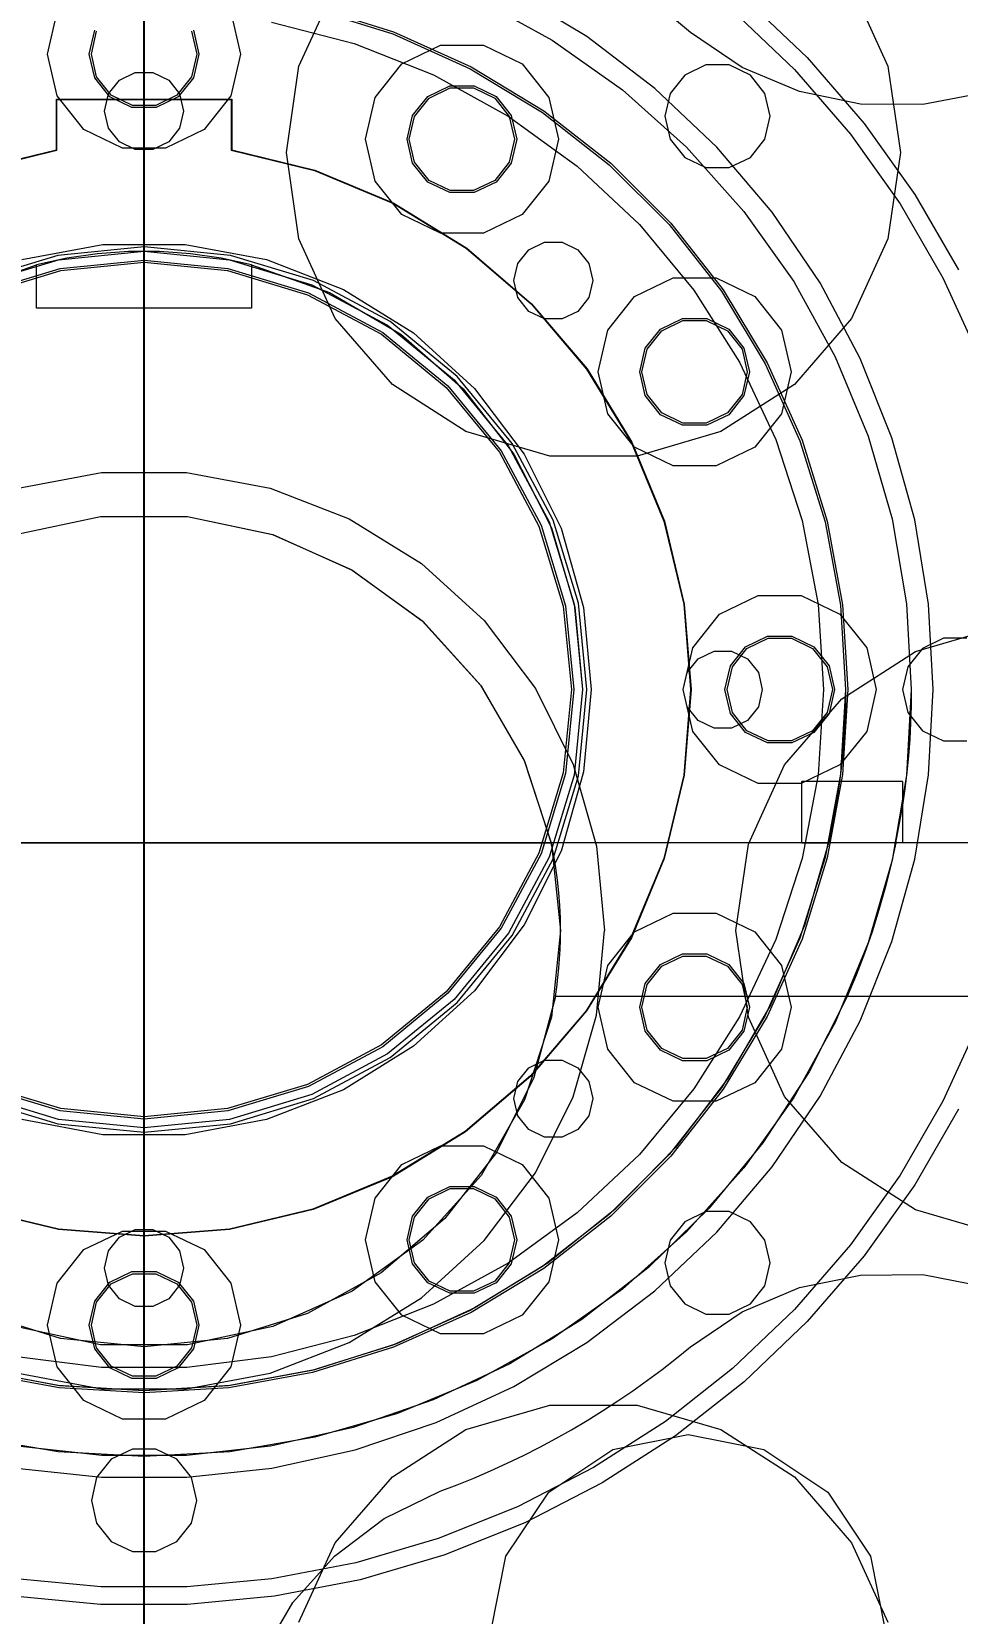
# Model space of a CAD drawing. Header units: millimetres. Extents: x -1970 to 59977, y -65068 to 6837.
# Drawn here: x 25302.5 to 25513.7, y 1514.2 to 1875.1 of the extents above; entities that cross this region are included whole.
import ezdxf

# ---------------------------------------------------------------- set-up
doc = ezdxf.new("R2010")
doc.units = ezdxf.units.MM
for name, color, linetype, lineweight in [('COTAS_O', 1, 'Continuous', 0), ('COTAS_P', 1, 'Continuous', 0), ('lateral_briquetadora', 7, 'Continuous', 0)]:
    doc.layers.add(name, color=color, linetype=linetype, lineweight=lineweight)
doc.dimstyles.new('R19_100', dxfattribs={"dimtxt": 250, "dimasz": 150, "dimexe": 150, "dimexo": 80, "dimgap": 100, "dimtad": 1, "dimtih": 1, "dimtoh": 1, "dimdsep": 46, "dimcen": 0.09, "dimadec": 0, "dimazin": 0, "dimtfac": 1, "dimtdec": 4, "dimtofl": 0, "dimtmove": 0, "dimatfit": 3, "dimfxl": 1, "dimtolj": 1, "dimtzin": 0, "dimarcsym": 0})

# ---------------------------------------------------------------- blocks, each defined once
blk = doc.blocks.new('*D3')
at = {"layer": 'COTAS_P', "color": 0, "lineweight": -2, "transparency": 16777216}
for p, q in [((25334.81, 3271.57), (25051.31, 4199.21)), ((16158.18, 1324.54), (24951.7, 4011.92)), ((16254.38, 496.51), (15970.89, 1424.15))]:
    blk.add_line(p, q, dxfattribs=at)
at = {"layer": 'COTAS_P', "color": 0, "transparency": 16777216}
for points in [[(24944.39, 4035.83), (24959, 3988.02), (25095.15, 4055.76)], [(16150.87, 1348.45), (16165.48, 1300.63), (16014.73, 1280.7)]]:
    blk.add_solid(points, dxfattribs=at)
at = {"layer": 'Defpoints', "color": 0, "transparency": 16777216}
for p in [(25095.15, 4055.76), (25358.19, 3195.06), (16277.76, 420)]:
    blk.add_point(p, dxfattribs=at)
blk = doc.blocks.new('*D5')
at = {"layer": 'COTAS_P', "color": 0, "lineweight": -2, "transparency": 16777216}
for p, q in [((25438.19, 3195.06), (25908.19, 3195.06)), ((25758.19, 150), (25758.19, 3045.06)), ((25438.19, 0), (25908.19, 0))]:
    blk.add_line(p, q, dxfattribs=at)
at = {"layer": 'COTAS_P', "color": 0, "transparency": 16777216}
for points in [[(25733.19, 3045.06), (25783.19, 3045.06), (25758.19, 3195.06)], [(25733.19, 150), (25783.19, 150), (25758.19, 0)]]:
    blk.add_solid(points, dxfattribs=at)
at = {"layer": 'Defpoints', "color": 0, "transparency": 16777216}
for p in [(25358.19, 3195.06), (25758.19, 3195.06), (25358.19, 0)]:
    blk.add_point(p, dxfattribs=at)
blk = doc.blocks.new('*D6')
at = {"layer": 'COTAS_P', "color": 0, "lineweight": -2, "transparency": 16777216}
for p, q in [((25128.19, 1262), (25128.19, 2232)), ((27628.19, 1262), (27628.19, 2232)), ((25278.19, 2082), (27478.19, 2082))]:
    blk.add_line(p, q, dxfattribs=at)
at = {"layer": 'COTAS_P', "color": 0, "transparency": 16777216}
for points in [[(25278.19, 2107), (25278.19, 2057), (25128.19, 2082)], [(27478.19, 2107), (27478.19, 2057), (27628.19, 2082)]]:
    blk.add_solid(points, dxfattribs=at)
at = {"layer": 'Defpoints', "color": 0, "transparency": 16777216}
for p in [(27628.19, 2082), (25128.19, 1182), (27628.19, 1182)]:
    blk.add_point(p, dxfattribs=at)
blk = doc.blocks.new('*D21')
at = {"layer": 'COTAS_O', "color": 0, "lineweight": -2, "transparency": 16777216}
for p, q in [((24708.19, 2300), (25478.19, 2300)), ((25328.19, 150), (25328.19, 2150)), ((24708.19, 0), (25478.19, 0))]:
    blk.add_line(p, q, dxfattribs=at)
at = {"layer": 'COTAS_O', "color": 0, "transparency": 16777216}
for points in [[(25303.19, 2150), (25353.19, 2150), (25328.19, 2300)], [(25303.19, 150), (25353.19, 150), (25328.19, 0)]]:
    blk.add_solid(points, dxfattribs=at)
at = {"layer": 'Defpoints', "color": 0, "transparency": 16777216}
for p in [(24628.19, 2300), (25328.19, 2300), (24628.19, 0)]:
    blk.add_point(p, dxfattribs=at)

msp = doc.modelspace()

# ---------------------------------------------------------------- linework, layer by layer
at = {"layer": 'lateral_briquetadora'}
for p, q in [((25363.522, 1867.256), (25371.799, 1885.38)), ((25429.2, 1873.984), (25412.5, 1884.032)), ((25489.574, 1885.38), (25497.851, 1867.256)), ((25366.597, 1880.836), (25385.101, 1875.07)), ((25404.116, 1882.67), (25421.292, 1873.177)), ((25465.052, 1882.952), (25479.447, 1869.227)), ((25306.187, 1870), (25308.365, 1879.545)), ((25348.008, 1879.545), (25350.187, 1870)), ((25357.231, 1877.255), (25376.084, 1872.414)), ((25366.477, 1880.351), (25384.923, 1874.603)), ((25452.852, 1874.945), (25449.638, 1877.56)), ((25462.433, 1879.929), (25476.552, 1866.466)), ((25315.687, 1870), (25316.924, 1875.424)), ((25316.187, 1870), (25317.375, 1875.207)), ((25338.998, 1875.207), (25340.187, 1870)), ((25339.449, 1875.424), (25340.687, 1870)), ((25384.923, 1874.603), (25402.542, 1866.673)), ((25385.101, 1875.07), (25402.775, 1867.116)), ((25421.292, 1873.177), (25437.297, 1861.821)), ((25444.716, 1862.189), (25429.2, 1873.984)), ((25464.618, 1866.974), (25452.852, 1874.945)), ((25308.365, 1860.455), (25306.187, 1870)), ((25316.924, 1864.576), (25315.687, 1870)), ((25317.375, 1864.793), (25316.187, 1870)), ((25340.187, 1870), (25338.998, 1864.793)), ((25340.687, 1870), (25339.449, 1864.576)), ((25350.187, 1870), (25348.008, 1860.455)), ((25376.084, 1872.414), (25394.182, 1865.248)), ((25386.97, 1867.774), (25395.791, 1872.022)), ((25395.791, 1872.022), (25405.582, 1872.022)), ((25405.582, 1872.022), (25414.403, 1867.774)), ((25360.687, 1847.535), (25363.522, 1867.256)), ((25380.865, 1860.119), (25386.97, 1867.774)), ((25402.542, 1866.673), (25419.077, 1856.677)), ((25402.775, 1867.116), (25419.361, 1857.089)), ((25414.403, 1867.774), (25420.508, 1860.119)), ((25456.331, 1867.514), (25451.519, 1865.197)), ((25461.672, 1867.514), (25456.331, 1867.514)), ((25466.483, 1865.197), (25461.672, 1867.514)), ((25477.714, 1861.452), (25464.618, 1866.974)), ((25476.552, 1866.466), (25489.327, 1851.723)), ((25479.447, 1869.227), (25492.472, 1854.195)), ((25497.851, 1867.256), (25500.687, 1847.535)), ((25320.393, 1860.227), (25316.924, 1864.576)), ((25320.705, 1860.618), (25317.375, 1864.793)), ((25320.078, 1860.905), (25322.575, 1864.036)), ((25322.575, 1864.036), (25326.184, 1865.774)), ((25326.184, 1865.774), (25330.189, 1865.774)), ((25330.189, 1865.774), (25333.798, 1864.036)), ((25333.798, 1864.036), (25336.295, 1860.905)), ((25338.998, 1864.793), (25335.668, 1860.618)), ((25339.449, 1864.576), (25335.98, 1860.227)), ((25392.893, 1860.347), (25397.905, 1862.76)), ((25394.182, 1865.248), (25411.24, 1855.871)), ((25397.905, 1862.76), (25403.468, 1862.76)), ((25403.468, 1862.76), (25408.48, 1860.347)), ((25451.519, 1865.197), (25448.19, 1861.021)), ((25469.813, 1861.021), (25466.483, 1865.197)), ((25308.187, 1859.75), (25348.187, 1859.75)), ((25308.187, 1848.136), (25308.187, 1859.75)), ((25308.287, 1848.051), (25308.287, 1859.65)), ((25308.287, 1859.65), (25348.087, 1859.65)), ((25314.47, 1852.8), (25308.365, 1860.455)), ((25319.187, 1857), (25320.078, 1860.905)), ((25325.405, 1857.813), (25320.393, 1860.227)), ((25325.516, 1858.301), (25320.705, 1860.618)), ((25335.668, 1860.618), (25330.857, 1858.301)), ((25335.98, 1860.227), (25330.968, 1857.813)), ((25336.295, 1860.905), (25337.187, 1857)), ((25348.008, 1860.455), (25341.903, 1852.8)), ((25348.087, 1859.65), (25348.087, 1848.051)), ((25348.187, 1859.75), (25348.187, 1848.136)), ((25378.687, 1850.574), (25380.865, 1860.119)), ((25389.424, 1855.997), (25392.893, 1860.347)), ((25389.875, 1855.78), (25393.205, 1859.956)), ((25393.205, 1859.956), (25398.016, 1862.273)), ((25398.016, 1862.273), (25403.357, 1862.273)), ((25403.357, 1862.273), (25408.168, 1859.956)), ((25408.168, 1859.956), (25411.498, 1855.78)), ((25408.48, 1860.347), (25411.949, 1855.997)), ((25420.508, 1860.119), (25422.687, 1850.574)), ((25437.297, 1861.821), (25451.93, 1848.744)), ((25458.866, 1848.786), (25444.716, 1862.189)), ((25448.19, 1861.021), (25447.001, 1855.815)), ((25471.001, 1855.815), (25469.813, 1861.021)), ((25491.636, 1858.59), (25477.714, 1861.452)), ((25519.805, 1861.183), (25505.848, 1858.499)), ((25320.078, 1853.095), (25319.187, 1857)), ((25330.968, 1857.813), (25325.405, 1857.813)), ((25330.857, 1858.301), (25325.516, 1858.301)), ((25337.187, 1857), (25336.295, 1853.095)), ((25388.187, 1850.574), (25389.424, 1855.997)), ((25388.687, 1850.574), (25389.875, 1855.78)), ((25411.24, 1855.871), (25426.987, 1844.43)), ((25411.498, 1855.78), (25412.687, 1850.574)), ((25411.949, 1855.997), (25413.187, 1850.574)), ((25419.077, 1856.677), (25434.286, 1844.762)), ((25419.361, 1857.089), (25434.618, 1845.136)), ((25447.001, 1855.815), (25448.19, 1850.608)), ((25469.813, 1850.608), (25471.001, 1855.815)), ((25505.848, 1858.499), (25491.636, 1858.59)), ((25323.291, 1848.552), (25314.47, 1852.8)), ((25322.575, 1849.964), (25320.078, 1853.095)), ((25341.903, 1852.8), (25333.082, 1848.552)), ((25336.295, 1853.095), (25333.798, 1849.964)), ((25489.327, 1851.723), (25500.644, 1835.831)), ((25492.472, 1854.195), (25504.009, 1837.994)), ((25289.222, 1843.509), (25308.187, 1848.136)), ((25289.325, 1843.437), (25308.287, 1848.051)), ((25326.184, 1848.226), (25322.575, 1849.964)), ((25333.082, 1848.552), (25323.291, 1848.552)), ((25330.189, 1848.226), (25326.184, 1848.226)), ((25333.798, 1849.964), (25330.189, 1848.226)), ((25348.087, 1848.051), (25367.048, 1843.437)), ((25348.187, 1848.136), (25367.151, 1843.509)), ((25380.865, 1841.028), (25378.687, 1850.574)), ((25389.424, 1845.15), (25388.187, 1850.574)), ((25389.875, 1845.367), (25388.687, 1850.574)), ((25412.687, 1850.574), (25411.498, 1845.367)), ((25413.187, 1850.574), (25411.949, 1845.15)), ((25422.687, 1850.574), (25420.508, 1841.028)), ((25448.19, 1850.608), (25451.519, 1846.433)), ((25451.93, 1848.744), (25465.007, 1834.111)), ((25471.483, 1833.931), (25458.866, 1848.786)), ((25466.483, 1846.433), (25469.813, 1850.608)), ((25363.522, 1827.814), (25360.687, 1847.535)), ((25392.893, 1840.801), (25389.424, 1845.15)), ((25393.205, 1841.192), (25389.875, 1845.367)), ((25411.498, 1845.367), (25408.168, 1841.192)), ((25411.949, 1845.15), (25408.48, 1840.801)), ((25426.987, 1844.43), (25441.177, 1831.105)), ((25434.286, 1844.762), (25447.948, 1831.1)), ((25434.618, 1845.136), (25448.323, 1831.431)), ((25451.519, 1846.433), (25456.331, 1844.116)), ((25461.672, 1844.116), (25466.483, 1846.433)), ((25500.687, 1847.535), (25497.851, 1827.814)), ((25367.048, 1843.437), (25385.057, 1835.92)), ((25367.151, 1843.509), (25385.162, 1835.979)), ((25386.97, 1833.373), (25380.865, 1841.028)), ((25397.905, 1838.387), (25392.893, 1840.801)), ((25398.016, 1838.875), (25393.205, 1841.192)), ((25408.168, 1841.192), (25403.357, 1838.875)), ((25408.48, 1840.801), (25403.468, 1838.387)), ((25420.508, 1841.028), (25414.403, 1833.373)), ((25456.331, 1844.116), (25461.672, 1844.116)), ((25403.468, 1838.387), (25397.905, 1838.387)), ((25403.357, 1838.875), (25398.016, 1838.875)), ((25504.009, 1837.994), (25513.953, 1820.769)), ((25385.057, 1835.92), (25401.673, 1825.685)), ((25385.162, 1835.979), (25401.777, 1825.732)), ((25465.007, 1834.111), (25476.363, 1818.106)), ((25482.421, 1817.8), (25471.483, 1833.931)), ((25500.644, 1835.831), (25510.398, 1818.936)), ((25395.791, 1829.125), (25386.97, 1833.373)), ((25414.403, 1833.373), (25405.582, 1829.125)), ((25441.177, 1831.105), (25453.584, 1816.107)), ((25447.948, 1831.1), (25459.864, 1815.89)), ((25448.323, 1831.431), (25460.275, 1816.174)), ((25300.273, 1823.106), (25318.775, 1826.565)), ((25318.775, 1826.565), (25337.598, 1826.565)), ((25337.598, 1826.565), (25356.1, 1823.106)), ((25371.799, 1809.69), (25363.522, 1827.814)), ((25405.582, 1829.125), (25395.791, 1829.125)), ((25415.913, 1825.375), (25419.522, 1827.112)), ((25419.522, 1827.112), (25423.527, 1827.112)), ((25423.527, 1827.112), (25427.136, 1825.375)), ((25497.851, 1827.814), (25489.574, 1809.69)), ((25308.482, 1824.059), (25289.536, 1818.312)), ((25289.918, 1817.388), (25308.678, 1823.079)), ((25310.599, 1823.441), (25303.687, 1821.952)), ((25328.187, 1826), (25308.482, 1824.059)), ((25308.678, 1823.079), (25328.187, 1825)), ((25309.068, 1821.117), (25328.187, 1823)), ((25317.598, 1824.438), (25310.599, 1823.441)), ((25324.651, 1824.937), (25317.598, 1824.438)), ((25331.722, 1824.937), (25324.651, 1824.937)), ((25347.891, 1824.059), (25328.187, 1826)), ((25328.187, 1825), (25347.696, 1823.079)), ((25328.187, 1823), (25347.305, 1821.117)), ((25338.775, 1824.438), (25331.722, 1824.937)), ((25345.775, 1823.441), (25338.775, 1824.438)), ((25352.687, 1821.952), (25345.775, 1823.441)), ((25347.696, 1823.079), (25366.455, 1817.388)), ((25366.838, 1818.312), (25347.891, 1824.059)), ((25356.1, 1823.106), (25373.652, 1816.307)), ((25401.673, 1825.685), (25416.487, 1812.981)), ((25401.777, 1825.732), (25416.591, 1813.018)), ((25413.416, 1822.243), (25415.913, 1825.375)), ((25427.136, 1825.375), (25429.633, 1822.243)), ((25285.904, 1815.621), (25303.687, 1821.952)), ((25290.684, 1815.54), (25309.068, 1821.117)), ((25290.875, 1815.078), (25309.165, 1820.627)), ((25303.687, 1812), (25303.687, 1821.952)), ((25309.165, 1820.627), (25328.187, 1822.5)), ((25328.187, 1822.5), (25347.208, 1820.627)), ((25347.208, 1820.627), (25365.498, 1815.078)), ((25347.305, 1821.117), (25365.69, 1815.54)), ((25352.687, 1821.952), (25370.469, 1815.621)), ((25352.687, 1821.952), (25352.687, 1812)), ((25412.525, 1818.338), (25413.416, 1822.243)), ((25429.633, 1822.243), (25430.525, 1818.338)), ((25365.69, 1815.54), (25382.632, 1806.484)), ((25366.455, 1817.388), (25383.744, 1808.147)), ((25384.299, 1808.978), (25366.838, 1818.312)), ((25370.469, 1815.621), (25386.745, 1806.061)), ((25373.652, 1816.307), (25389.655, 1806.398)), ((25413.416, 1814.433), (25412.525, 1818.338)), ((25430.525, 1818.338), (25429.633, 1814.433)), ((25440.043, 1814.7), (25448.865, 1818.948)), ((25448.865, 1818.948), (25458.656, 1818.948)), ((25453.584, 1816.107), (25464.014, 1799.672)), ((25458.656, 1818.948), (25467.477, 1814.7)), ((25459.864, 1815.89), (25469.86, 1799.356)), ((25460.275, 1816.174), (25470.302, 1799.588)), ((25476.363, 1818.106), (25485.856, 1800.93)), ((25491.55, 1800.58), (25482.421, 1817.8)), ((25510.398, 1818.936), (25518.502, 1801.191)), ((25352.687, 1812), (25303.687, 1812)), ((25365.498, 1815.078), (25382.355, 1806.068)), ((25415.913, 1811.302), (25413.416, 1814.433)), ((25416.487, 1812.981), (25429.136, 1798.122)), ((25416.591, 1813.018), (25429.24, 1798.15)), ((25429.633, 1814.433), (25427.136, 1811.302)), ((25433.939, 1807.045), (25440.043, 1814.7)), ((25467.477, 1814.7), (25473.582, 1807.045)), ((25384.846, 1794.633), (25371.799, 1809.69)), ((25399.604, 1796.418), (25384.299, 1808.978)), ((25419.522, 1809.564), (25415.913, 1811.302)), ((25423.527, 1809.564), (25419.522, 1809.564)), ((25427.136, 1811.302), (25423.527, 1809.564)), ((25445.967, 1807.273), (25450.979, 1809.687)), ((25446.278, 1806.882), (25451.09, 1809.199)), ((25450.979, 1809.687), (25456.542, 1809.687)), ((25451.09, 1809.199), (25456.431, 1809.199)), ((25456.431, 1809.199), (25461.242, 1806.882)), ((25456.542, 1809.687), (25461.554, 1807.273)), ((25489.574, 1809.69), (25476.527, 1794.633)), ((25382.355, 1806.068), (25397.129, 1793.943)), ((25382.632, 1806.484), (25397.483, 1794.296)), ((25383.744, 1808.147), (25398.897, 1795.711)), ((25386.745, 1806.061), (25400.934, 1793.613)), ((25389.655, 1806.398), (25403.565, 1793.717)), ((25431.76, 1797.5), (25433.939, 1807.045)), ((25442.498, 1802.924), (25445.967, 1807.273)), ((25442.949, 1802.707), (25446.278, 1806.882)), ((25461.242, 1806.882), (25464.572, 1802.707)), ((25461.554, 1807.273), (25465.022, 1802.924)), ((25473.582, 1807.045), (25475.76, 1797.5)), ((25441.26, 1797.5), (25442.498, 1802.924)), ((25441.76, 1797.5), (25442.949, 1802.707)), ((25464.572, 1802.707), (25465.76, 1797.5)), ((25465.022, 1802.924), (25466.26, 1797.5)), ((25429.136, 1798.122), (25439.312, 1781.469)), ((25429.24, 1798.15), (25439.414, 1781.489)), ((25433.939, 1787.955), (25431.76, 1797.5)), ((25442.498, 1792.076), (25441.26, 1797.5)), ((25442.949, 1792.293), (25441.76, 1797.5)), ((25464.014, 1799.672), (25472.302, 1782.059)), ((25465.76, 1797.5), (25464.572, 1792.293)), ((25466.26, 1797.5), (25465.022, 1792.076)), ((25469.86, 1799.356), (25477.789, 1781.737)), ((25470.302, 1799.588), (25478.257, 1781.914)), ((25475.76, 1797.5), (25473.582, 1787.955)), ((25485.856, 1800.93), (25493.366, 1782.799)), ((25498.764, 1782.474), (25491.55, 1800.58)), ((25401.608, 1783.861), (25384.846, 1794.633)), ((25397.129, 1793.943), (25409.255, 1779.168)), ((25397.483, 1794.296), (25409.671, 1779.446)), ((25398.897, 1795.711), (25411.334, 1780.557)), ((25412.165, 1781.113), (25399.604, 1796.418)), ((25476.527, 1794.633), (25459.766, 1783.861)), ((25400.934, 1793.613), (25412.532, 1778.72)), ((25403.565, 1793.717), (25414.909, 1778.696)), ((25445.967, 1787.727), (25442.498, 1792.076)), ((25446.278, 1788.118), (25442.949, 1792.293)), ((25464.572, 1792.293), (25461.242, 1788.118)), ((25465.022, 1792.076), (25461.554, 1787.727)), ((25440.043, 1780.3), (25433.939, 1787.955)), ((25450.979, 1785.313), (25445.967, 1787.727)), ((25451.09, 1785.801), (25446.278, 1788.118)), ((25461.242, 1788.118), (25456.431, 1785.801)), ((25461.554, 1787.727), (25456.542, 1785.313)), ((25473.582, 1787.955), (25467.477, 1780.3)), ((25420.725, 1778.248), (25401.608, 1783.861)), ((25459.766, 1783.861), (25440.649, 1778.248)), ((25456.542, 1785.313), (25450.979, 1785.313)), ((25456.431, 1785.801), (25451.09, 1785.801)), ((25409.671, 1779.446), (25418.727, 1762.503)), ((25411.334, 1780.557), (25420.575, 1763.268)), ((25421.498, 1763.651), (25412.165, 1781.113)), ((25439.312, 1781.469), (25446.764, 1763.433)), ((25439.414, 1781.489), (25446.865, 1763.446)), ((25448.865, 1776.052), (25440.043, 1780.3)), ((25467.477, 1780.3), (25458.656, 1776.052)), ((25472.302, 1782.059), (25478.317, 1763.547)), ((25477.789, 1781.737), (25483.537, 1763.291)), ((25478.257, 1781.914), (25484.023, 1763.41)), ((25493.366, 1782.799), (25498.799, 1763.941)), ((25503.978, 1763.695), (25498.764, 1782.474)), ((25409.255, 1779.168), (25418.265, 1762.312)), ((25412.532, 1778.72), (25421.124, 1761.914)), ((25414.909, 1778.696), (25423.299, 1761.847)), ((25440.649, 1778.248), (25420.725, 1778.248)), ((25458.656, 1776.052), (25448.865, 1776.052)), ((25299.452, 1770.992), (25318.498, 1774.552)), ((25318.498, 1774.552), (25337.875, 1774.552)), ((25337.875, 1774.552), (25356.921, 1770.992)), ((25356.921, 1770.992), (25374.989, 1763.992)), ((25298.83, 1760.35), (25318.256, 1764.48)), ((25298.886, 1760.368), (25318.276, 1764.482)), ((25318.256, 1764.48), (25338.117, 1764.48)), ((25318.276, 1764.482), (25338.097, 1764.482)), ((25338.097, 1764.482), (25357.487, 1760.368)), ((25338.117, 1764.48), (25357.543, 1760.35)), ((25374.989, 1763.992), (25391.463, 1753.792)), ((25418.265, 1762.312), (25423.813, 1744.021)), ((25418.727, 1762.503), (25424.304, 1744.119)), ((25420.575, 1763.268), (25426.265, 1744.509)), ((25421.124, 1761.914), (25426.405, 1743.792)), ((25427.246, 1744.704), (25421.498, 1763.651)), ((25423.299, 1761.847), (25428.45, 1743.742)), ((25446.764, 1763.433), (25451.309, 1744.455)), ((25446.865, 1763.446), (25451.409, 1744.461)), ((25478.317, 1763.547), (25481.964, 1744.427)), ((25483.537, 1763.291), (25487.02, 1744.286)), ((25484.023, 1763.41), (25487.516, 1744.346)), ((25498.799, 1763.941), (25502.086, 1744.594)), ((25507.131, 1744.461), (25503.978, 1763.695)), ((25357.487, 1760.368), (25375.602, 1752.321)), ((25357.543, 1760.35), (25375.687, 1752.272)), ((25375.602, 1752.321), (25391.652, 1740.69)), ((25375.687, 1752.272), (25391.754, 1740.599)), ((25391.463, 1753.792), (25405.783, 1740.738)), ((25423.813, 1744.021), (25425.687, 1725)), ((25424.304, 1744.119), (25426.187, 1725)), ((25426.265, 1744.509), (25428.187, 1725)), ((25426.405, 1743.792), (25428.187, 1725)), ((25429.187, 1725), (25427.246, 1744.704)), ((25428.45, 1743.742), (25430.187, 1725)), ((25451.309, 1744.455), (25452.837, 1725)), ((25451.409, 1744.461), (25452.937, 1725)), ((25459.47, 1742.2), (25468.291, 1746.448)), ((25468.291, 1746.448), (25478.082, 1746.448)), ((25478.082, 1746.448), (25486.903, 1742.2)), ((25481.964, 1744.427), (25483.187, 1725)), ((25487.02, 1744.286), (25488.187, 1725)), ((25487.516, 1744.346), (25488.687, 1725)), ((25502.086, 1744.594), (25503.187, 1725)), ((25508.187, 1725), (25507.131, 1744.461)), ((25391.652, 1740.69), (25404.94, 1725.982)), ((25391.754, 1740.599), (25405.043, 1725.84)), ((25405.783, 1740.738), (25417.459, 1725.275)), ((25453.365, 1734.545), (25459.47, 1742.2)), ((25486.903, 1742.2), (25493.008, 1734.545)), ((25465.393, 1734.773), (25470.405, 1737.187)), ((25465.705, 1734.382), (25470.516, 1736.699)), ((25470.405, 1737.187), (25475.968, 1737.187)), ((25470.516, 1736.699), (25475.857, 1736.699)), ((25475.857, 1736.699), (25480.668, 1734.382)), ((25475.968, 1737.187), (25480.98, 1734.773)), ((25504.108, 1733.674), (25523.225, 1739.287)), ((25510.516, 1736.699), (25505.705, 1734.382)), ((25515.857, 1736.699), (25510.516, 1736.699)), ((25451.187, 1725), (25453.365, 1734.545)), ((25454.575, 1732.036), (25458.184, 1733.774)), ((25458.184, 1733.774), (25462.189, 1733.774)), ((25461.924, 1730.424), (25465.393, 1734.773)), ((25462.189, 1733.774), (25465.798, 1732.036)), ((25462.375, 1730.207), (25465.705, 1734.382)), ((25480.668, 1734.382), (25483.998, 1730.207)), ((25480.98, 1734.773), (25484.449, 1730.424)), ((25487.346, 1722.902), (25504.108, 1733.674)), ((25493.008, 1734.545), (25495.187, 1725)), ((25505.705, 1734.382), (25502.375, 1730.207)), ((25451.187, 1725), (25452.078, 1728.905)), ((25452.078, 1728.905), (25454.575, 1732.036)), ((25460.687, 1725), (25461.924, 1730.424)), ((25461.187, 1725), (25462.375, 1730.207)), ((25465.798, 1732.036), (25468.295, 1728.905)), ((25468.295, 1728.905), (25469.187, 1725)), ((25483.998, 1730.207), (25485.187, 1725)), ((25484.449, 1730.424), (25485.687, 1725)), ((25502.375, 1730.207), (25501.187, 1725)), ((25404.94, 1725.982), (25414.886, 1708.836)), ((25405.043, 1725.84), (25414.973, 1708.64)), ((25417.459, 1725.275), (25426.096, 1707.93)), ((25425.687, 1725), (25423.813, 1705.979)), ((25426.187, 1725), (25424.304, 1705.881)), ((25428.187, 1725), (25426.265, 1705.491)), ((25427.246, 1705.296), (25429.187, 1725)), ((25430.187, 1725), (25428.45, 1706.258)), ((25453.365, 1715.455), (25451.187, 1725)), ((25452.078, 1721.095), (25451.187, 1725)), ((25452.837, 1725), (25451.302, 1705.5)), ((25452.937, 1725), (25451.401, 1705.485)), ((25461.924, 1719.576), (25460.687, 1725)), ((25462.375, 1719.793), (25461.187, 1725)), ((25469.187, 1725), (25468.295, 1721.095)), ((25474.299, 1707.845), (25487.346, 1722.902)), ((25483.187, 1725), (25481.964, 1705.573)), ((25485.187, 1725), (25483.998, 1719.793)), ((25485.687, 1725), (25484.449, 1719.576)), ((25488.187, 1725), (25487.02, 1705.714)), ((25488.687, 1725), (25487.516, 1705.654)), ((25488.158, 1721.992), (25488.073, 1718.984)), ((25488.187, 1725), (25488.158, 1721.992)), ((25495.187, 1725), (25493.008, 1715.455)), ((25501.187, 1725), (25502.375, 1719.793)), ((25503.187, 1725), (25502.086, 1705.406)), ((25503.187, 1725), (25503.146, 1721.217)), ((25507.131, 1705.539), (25508.187, 1725)), ((25454.575, 1717.964), (25452.078, 1721.095)), ((25458.184, 1716.226), (25454.575, 1717.964)), ((25465.393, 1715.227), (25461.924, 1719.576)), ((25465.798, 1717.964), (25462.189, 1716.226)), ((25465.705, 1715.618), (25462.375, 1719.793)), ((25468.295, 1721.095), (25465.798, 1717.964)), ((25483.998, 1719.793), (25480.668, 1715.618)), ((25484.449, 1719.576), (25480.98, 1715.227)), ((25488.073, 1718.984), (25487.932, 1715.979)), ((25502.375, 1719.793), (25505.705, 1715.618)), ((25503.146, 1721.217), (25503.023, 1717.436)), ((25459.47, 1707.8), (25453.365, 1715.455)), ((25462.189, 1716.226), (25458.184, 1716.226)), ((25470.405, 1712.813), (25465.393, 1715.227)), ((25470.516, 1713.301), (25465.705, 1715.618)), ((25480.668, 1715.618), (25475.857, 1713.301)), ((25480.98, 1715.227), (25475.968, 1712.813)), ((25493.008, 1715.455), (25486.903, 1707.8)), ((25487.932, 1715.979), (25487.734, 1712.977)), ((25503.023, 1717.436), (25502.819, 1713.658)), ((25505.705, 1715.618), (25510.516, 1713.301)), ((25475.968, 1712.813), (25470.405, 1712.813)), ((25475.857, 1713.301), (25470.516, 1713.301)), ((25487.734, 1712.977), (25487.48, 1709.979)), ((25502.819, 1713.658), (25502.533, 1709.886)), ((25510.516, 1713.301), (25515.857, 1713.301)), ((25414.886, 1708.836), (25421.057, 1690)), ((25414.973, 1708.64), (25421.111, 1689.752)), ((25426.096, 1707.93), (25431.399, 1689.294)), ((25468.291, 1703.552), (25459.47, 1707.8)), ((25466.022, 1689.721), (25474.299, 1707.845)), ((25486.903, 1707.8), (25478.082, 1703.552)), ((25487.48, 1709.979), (25487.169, 1706.986)), ((25502.533, 1709.886), (25502.165, 1706.121)), ((25423.813, 1705.979), (25418.265, 1687.688)), ((25424.304, 1705.881), (25418.727, 1687.497)), ((25426.265, 1705.491), (25420.575, 1686.732)), ((25421.498, 1686.349), (25427.246, 1705.296)), ((25428.45, 1706.258), (25423.299, 1688.153)), ((25451.302, 1705.5), (25446.736, 1686.481)), ((25451.401, 1705.485), (25446.831, 1686.45)), ((25478.082, 1703.552), (25468.291, 1703.552)), ((25478.187, 1690), (25478.187, 1704)), ((25486.802, 1704), (25478.187, 1704)), ((25501.187, 1704), (25478.187, 1704)), ((25481.964, 1705.573), (25478.317, 1686.453)), ((25487.02, 1705.714), (25483.537, 1686.709)), ((25487.516, 1705.654), (25484.023, 1686.59)), ((25486.802, 1704), (25486.523, 1701.987)), ((25487.169, 1706.986), (25486.802, 1704)), ((25502.086, 1705.406), (25498.799, 1686.059)), ((25501.187, 1704), (25501.187, 1690)), ((25502.165, 1706.121), (25501.716, 1702.364)), ((25503.978, 1686.305), (25507.131, 1705.539)), ((25486.218, 1699.978), (25485.887, 1697.973)), ((25486.523, 1701.987), (25486.218, 1699.978)), ((25501.716, 1702.364), (25501.187, 1698.618)), ((25485.887, 1697.973), (25485.531, 1695.973)), ((25500.792, 1696.148), (25500.994, 1697.382)), ((25500.994, 1697.382), (25501.187, 1698.618)), ((25501.187, 1698.618), (25501.187, 1690)), ((25485.15, 1693.977), (25484.743, 1691.986)), ((25485.531, 1695.973), (25485.15, 1693.977)), ((25500.134, 1692.454), (25500.362, 1693.684)), ((25500.362, 1693.684), (25500.581, 1694.915)), ((25500.581, 1694.915), (25500.792, 1696.148)), ((25818.187, 1690), (24878.187, 1690)), ((25235.316, 1690), (25421.057, 1690)), ((25421.621, 1687.177), (25421.057, 1690)), ((25655.187, 1690), (25421.057, 1690)), ((25421.111, 1689.752), (25423.187, 1670)), ((25431.399, 1689.294), (25433.187, 1670)), ((25463.187, 1670), (25466.022, 1689.721)), ((25478.187, 1690), (25484.312, 1690)), ((25501.187, 1690), (25478.187, 1690)), ((25484.312, 1690), (25478.851, 1671.147)), ((25484.743, 1691.986), (25484.312, 1690)), ((25499.651, 1690), (25498.523, 1684.869)), ((25499.651, 1690), (25499.897, 1691.226)), ((25858.187, 1690), (25499.651, 1690)), ((25501.187, 1690), (25499.651, 1690)), ((25499.897, 1691.226), (25500.134, 1692.454)), ((25763.187, 1690), (25501.187, 1690)), ((25418.265, 1687.688), (25409.255, 1670.832)), ((25418.727, 1687.497), (25409.671, 1670.554)), ((25420.575, 1686.732), (25411.334, 1669.443)), ((25412.165, 1668.887), (25421.498, 1686.349)), ((25423.299, 1688.153), (25414.909, 1671.304)), ((25422.098, 1684.338), (25421.621, 1687.177)), ((25446.736, 1686.481), (25439.251, 1668.41)), ((25446.831, 1686.45), (25439.34, 1668.365)), ((25478.317, 1686.453), (25472.302, 1667.941)), ((25483.537, 1686.709), (25477.789, 1668.263)), ((25484.023, 1686.59), (25478.257, 1668.086)), ((25498.799, 1686.059), (25493.366, 1667.201)), ((25498.764, 1667.526), (25503.978, 1686.305)), ((25422.49, 1681.487), (25422.098, 1684.338)), ((25498.523, 1684.869), (25497.242, 1679.774)), ((25422.794, 1678.624), (25422.49, 1681.487)), ((25423.012, 1675.754), (25422.794, 1678.624)), ((25497.242, 1679.774), (25495.808, 1674.719)), ((25423.143, 1672.878), (25423.012, 1675.754)), ((25495.808, 1674.719), (25494.223, 1669.71)), ((25414.909, 1671.304), (25403.565, 1656.283)), ((25423.187, 1670), (25423.143, 1672.878)), ((25440.043, 1669.7), (25448.865, 1673.948)), ((25448.865, 1673.948), (25458.656, 1673.948)), ((25458.656, 1673.948), (25467.477, 1669.7)), ((25478.851, 1671.147), (25471.124, 1653.104)), ((25409.255, 1670.832), (25397.129, 1656.057)), ((25409.671, 1670.554), (25397.483, 1655.704)), ((25411.334, 1669.443), (25398.897, 1654.289)), ((25399.604, 1653.582), (25412.165, 1668.887)), ((25423.187, 1670), (25421.111, 1650.248)), ((25423.089, 1665.698), (25423.162, 1667.848)), ((25423.162, 1667.848), (25423.187, 1670)), ((25439.251, 1668.41), (25429.031, 1651.733)), ((25439.34, 1668.365), (25429.111, 1651.674)), ((25431.399, 1650.706), (25433.187, 1670)), ((25433.939, 1662.045), (25440.043, 1669.7)), ((25466.022, 1650.279), (25463.187, 1670)), ((25472.302, 1667.941), (25464.014, 1650.328)), ((25467.477, 1669.7), (25473.582, 1662.045)), ((25477.789, 1668.263), (25469.86, 1650.644)), ((25478.257, 1668.086), (25470.302, 1650.412)), ((25491.55, 1649.42), (25498.764, 1667.526)), ((25494.223, 1669.71), (25492.488, 1664.751)), ((25422.967, 1663.549), (25423.089, 1665.698)), ((25445.967, 1662.273), (25450.979, 1664.687)), ((25446.278, 1661.882), (25451.09, 1664.199)), ((25450.979, 1664.687), (25456.542, 1664.687)), ((25451.09, 1664.199), (25456.431, 1664.199)), ((25456.431, 1664.199), (25461.242, 1661.882)), ((25456.542, 1664.687), (25461.554, 1662.273)), ((25493.366, 1667.201), (25485.856, 1649.07)), ((25492.488, 1664.751), (25490.606, 1659.846)), ((25422.578, 1659.264), (25422.797, 1661.404)), ((25422.797, 1661.404), (25422.967, 1663.549)), ((25431.76, 1652.5), (25433.939, 1662.045)), ((25442.498, 1657.924), (25445.967, 1662.273)), ((25442.949, 1657.707), (25446.278, 1661.882)), ((25461.242, 1661.882), (25464.572, 1657.707)), ((25461.554, 1662.273), (25465.022, 1657.924)), ((25473.582, 1662.045), (25475.76, 1652.5)), ((25421.995, 1655), (25422.311, 1657.129)), ((25422.311, 1657.129), (25422.578, 1659.264)), ((25441.26, 1652.5), (25442.498, 1657.924)), ((25441.76, 1652.5), (25442.949, 1657.707)), ((25464.572, 1657.707), (25465.76, 1652.5)), ((25465.022, 1657.924), (25466.26, 1652.5)), ((25490.606, 1659.846), (25488.577, 1655)), ((25397.129, 1656.057), (25382.355, 1643.932)), ((25397.483, 1655.704), (25382.632, 1643.516)), ((25398.897, 1654.289), (25383.744, 1641.853)), ((25384.299, 1641.022), (25399.604, 1653.582)), ((25403.565, 1656.283), (25389.655, 1643.602)), ((25421.995, 1655), (25417.087, 1636.507)), ((25663.48, 1655), (25421.995, 1655)), ((25471.124, 1653.104), (25461.245, 1636.144)), ((25488.577, 1655), (25479.887, 1637.754)), ((25858.187, 1655), (25488.577, 1655)), ((25818.187, 1655), (25488.577, 1655)), ((25421.111, 1650.248), (25414.973, 1631.36)), ((25429.031, 1651.733), (25416.327, 1636.859)), ((25429.111, 1651.674), (25416.398, 1636.788)), ((25426.096, 1632.07), (25431.399, 1650.706)), ((25433.939, 1642.955), (25431.76, 1652.5)), ((25442.498, 1647.076), (25441.26, 1652.5)), ((25442.949, 1647.293), (25441.76, 1652.5)), ((25464.014, 1650.328), (25453.584, 1633.893)), ((25469.86, 1650.644), (25459.864, 1634.11)), ((25470.302, 1650.412), (25460.275, 1633.826)), ((25465.76, 1652.5), (25464.572, 1647.293)), ((25466.26, 1652.5), (25465.022, 1647.076)), ((25474.299, 1632.155), (25466.022, 1650.279)), ((25475.76, 1652.5), (25473.582, 1642.955)), ((25482.421, 1632.2), (25491.55, 1649.42)), ((25445.967, 1642.727), (25442.498, 1647.076)), ((25446.278, 1643.118), (25442.949, 1647.293)), ((25464.572, 1647.293), (25461.242, 1643.118)), ((25465.022, 1647.076), (25461.554, 1642.727)), ((25485.856, 1649.07), (25476.363, 1631.894)), ((25518.502, 1648.809), (25510.398, 1631.064)), ((25382.355, 1643.932), (25365.498, 1634.922)), ((25382.632, 1643.516), (25365.69, 1634.46)), ((25389.655, 1643.602), (25373.652, 1633.693)), ((25440.043, 1635.3), (25433.939, 1642.955)), ((25450.979, 1640.313), (25445.967, 1642.727)), ((25451.09, 1640.801), (25446.278, 1643.118)), ((25461.242, 1643.118), (25456.431, 1640.801)), ((25461.554, 1642.727), (25456.542, 1640.313)), ((25473.582, 1642.955), (25467.477, 1635.3)), ((25383.744, 1641.853), (25366.455, 1632.612)), ((25366.838, 1631.688), (25384.299, 1641.022)), ((25413.416, 1635.567), (25415.913, 1638.698)), ((25415.913, 1638.698), (25419.522, 1640.436)), ((25419.522, 1640.436), (25423.527, 1640.436)), ((25423.527, 1640.436), (25427.136, 1638.698)), ((25427.136, 1638.698), (25429.633, 1635.567)), ((25456.542, 1640.313), (25450.979, 1640.313)), ((25456.431, 1640.801), (25451.09, 1640.801)), ((25416.327, 1636.859), (25401.454, 1624.156)), ((25416.398, 1636.788), (25401.513, 1624.075)), ((25417.087, 1636.507), (25408.572, 1619.372)), ((25412.525, 1631.662), (25413.416, 1635.567)), ((25429.633, 1635.567), (25430.525, 1631.662)), ((25448.865, 1631.052), (25440.043, 1635.3)), ((25461.245, 1636.144), (25449.364, 1620.52)), ((25467.477, 1635.3), (25458.656, 1631.052)), ((25479.887, 1637.754), (25469.351, 1621.57)), ((25289.536, 1631.688), (25308.482, 1625.941)), ((25308.678, 1626.921), (25289.918, 1632.612)), ((25309.068, 1628.883), (25290.684, 1634.46)), ((25309.165, 1629.373), (25290.875, 1634.922)), ((25365.498, 1634.922), (25347.208, 1629.373)), ((25365.69, 1634.46), (25347.305, 1628.883)), ((25366.455, 1632.612), (25347.696, 1626.921)), ((25347.891, 1625.941), (25366.838, 1631.688)), ((25373.652, 1633.693), (25356.1, 1626.894)), ((25414.973, 1631.36), (25405.043, 1614.16)), ((25413.416, 1627.757), (25412.525, 1631.662)), ((25417.459, 1614.725), (25426.096, 1632.07)), ((25430.525, 1631.662), (25429.633, 1627.757)), ((25453.584, 1633.893), (25441.177, 1618.895)), ((25459.864, 1634.11), (25447.948, 1618.9)), ((25460.275, 1633.826), (25448.323, 1618.569)), ((25476.363, 1631.894), (25465.007, 1615.889)), ((25471.483, 1616.069), (25482.421, 1632.2)), ((25487.346, 1617.098), (25474.299, 1632.155)), ((25328.187, 1627), (25309.068, 1628.883)), ((25328.187, 1627.5), (25309.165, 1629.373)), ((25347.208, 1629.373), (25328.187, 1627.5)), ((25347.305, 1628.883), (25328.187, 1627)), ((25415.913, 1624.625), (25413.416, 1627.757)), ((25429.633, 1627.757), (25427.136, 1624.625)), ((25458.656, 1631.052), (25448.865, 1631.052)), ((25510.398, 1631.064), (25500.644, 1614.169)), ((25513.953, 1629.231), (25504.009, 1612.006)), ((25318.775, 1623.435), (25300.273, 1626.894)), ((25308.482, 1625.941), (25328.187, 1624)), ((25328.187, 1625), (25308.678, 1626.921)), ((25347.696, 1626.921), (25328.187, 1625)), ((25328.187, 1624), (25347.891, 1625.941)), ((25356.1, 1626.894), (25337.598, 1623.435)), ((25401.454, 1624.156), (25384.776, 1613.936)), ((25419.522, 1622.888), (25415.913, 1624.625)), ((25427.136, 1624.625), (25423.527, 1622.888)), ((25337.598, 1623.435), (25318.775, 1623.435)), ((25401.513, 1624.075), (25384.822, 1613.847)), ((25386.97, 1616.627), (25395.791, 1620.875)), ((25395.791, 1620.875), (25405.582, 1620.875)), ((25405.582, 1620.875), (25414.403, 1616.627)), ((25423.527, 1622.888), (25419.522, 1622.888)), ((25449.364, 1620.52), (25435.659, 1606.469)), ((25469.351, 1621.57), (25457.095, 1606.646)), ((25408.572, 1619.372), (25396.797, 1604.291)), ((25441.177, 1618.895), (25426.987, 1605.57)), ((25447.948, 1618.9), (25434.286, 1605.238)), ((25448.323, 1618.569), (25434.618, 1604.864)), ((25504.108, 1606.326), (25487.346, 1617.098)), ((25384.776, 1613.936), (25366.706, 1606.451)), ((25384.822, 1613.847), (25366.736, 1606.356)), ((25380.865, 1608.972), (25386.97, 1616.627)), ((25405.043, 1614.16), (25391.754, 1599.401)), ((25405.783, 1599.262), (25417.459, 1614.725)), ((25414.403, 1616.627), (25420.508, 1608.972)), ((25465.007, 1615.889), (25451.93, 1601.256)), ((25458.866, 1601.214), (25471.483, 1616.069)), ((25500.644, 1614.169), (25489.327, 1598.277)), ((25392.893, 1609.199), (25397.905, 1611.613)), ((25393.205, 1608.808), (25398.016, 1611.125)), ((25397.905, 1611.613), (25403.468, 1611.613)), ((25398.016, 1611.125), (25403.357, 1611.125)), ((25403.357, 1611.125), (25408.168, 1608.808)), ((25403.468, 1611.613), (25408.48, 1609.199)), ((25504.009, 1612.006), (25492.472, 1595.805)), ((25308.671, 1601.786), (25289.637, 1606.356)), ((25308.687, 1601.885), (25289.668, 1606.451)), ((25366.706, 1606.451), (25347.686, 1601.885)), ((25366.736, 1606.356), (25347.702, 1601.786)), ((25378.687, 1599.426), (25380.865, 1608.972)), ((25389.424, 1604.85), (25392.893, 1609.199)), ((25389.875, 1604.633), (25393.205, 1608.808)), ((25408.168, 1608.808), (25411.498, 1604.633)), ((25408.48, 1609.199), (25411.949, 1604.85)), ((25435.659, 1606.469), (25420.337, 1594.202)), ((25420.508, 1608.972), (25422.687, 1599.426)), ((25457.095, 1606.646), (25443.269, 1593.163)), ((25523.225, 1600.713), (25504.108, 1606.326)), ((25396.797, 1604.291), (25382.238, 1591.876)), ((25388.187, 1599.426), (25389.424, 1604.85)), ((25388.687, 1599.426), (25389.875, 1604.633)), ((25426.987, 1605.57), (25411.24, 1594.129)), ((25411.498, 1604.633), (25412.687, 1599.426)), ((25411.949, 1604.85), (25413.187, 1599.426)), ((25434.286, 1605.238), (25419.077, 1593.323)), ((25434.618, 1604.864), (25419.361, 1592.911)), ((25451.519, 1603.567), (25448.19, 1599.392)), ((25456.331, 1605.884), (25451.519, 1603.567)), ((25461.672, 1605.884), (25456.331, 1605.884)), ((25466.483, 1603.567), (25461.672, 1605.884)), ((25469.813, 1599.392), (25466.483, 1603.567)), ((25328.187, 1600.25), (25308.671, 1601.786)), ((25328.187, 1600.35), (25308.687, 1601.885)), ((25314.47, 1597.2), (25323.291, 1601.448)), ((25320.078, 1596.905), (25322.575, 1600.036)), ((25322.575, 1600.036), (25326.184, 1601.774)), ((25323.291, 1601.448), (25333.082, 1601.448)), ((25326.184, 1601.774), (25330.189, 1601.774)), ((25347.686, 1601.885), (25328.187, 1600.35)), ((25347.702, 1601.786), (25328.187, 1600.25)), ((25330.189, 1601.774), (25333.798, 1600.036)), ((25333.082, 1601.448), (25341.903, 1597.2)), ((25333.798, 1600.036), (25336.295, 1596.905)), ((25391.754, 1599.401), (25375.687, 1587.728)), ((25380.865, 1589.881), (25378.687, 1599.426)), ((25389.424, 1594.003), (25388.187, 1599.426)), ((25389.875, 1594.22), (25388.687, 1599.426)), ((25391.463, 1586.208), (25405.783, 1599.262)), ((25412.687, 1599.426), (25411.498, 1594.22)), ((25413.187, 1599.426), (25411.949, 1594.003)), ((25422.687, 1599.426), (25420.508, 1589.881)), ((25451.93, 1601.256), (25437.297, 1588.179)), ((25444.716, 1587.811), (25458.866, 1601.214)), ((25448.19, 1599.392), (25447.001, 1594.185)), ((25471.001, 1594.185), (25469.813, 1599.392)), ((25308.365, 1589.545), (25314.47, 1597.2)), ((25319.187, 1593), (25320.078, 1596.905)), ((25336.295, 1596.905), (25337.187, 1593)), ((25341.903, 1597.2), (25348.008, 1589.545)), ((25489.327, 1598.277), (25476.552, 1583.534)), ((25492.472, 1595.805), (25479.447, 1580.773)), ((25320.078, 1589.095), (25319.187, 1593)), ((25320.393, 1589.773), (25325.405, 1592.187)), ((25320.705, 1589.382), (25325.516, 1591.699)), ((25325.405, 1592.187), (25330.968, 1592.187)), ((25325.516, 1591.699), (25330.857, 1591.699)), ((25330.857, 1591.699), (25335.668, 1589.382)), ((25330.968, 1592.187), (25335.98, 1589.773)), ((25337.187, 1593), (25336.295, 1589.095)), ((25382.238, 1591.876), (25365.487, 1582.629)), ((25392.893, 1589.653), (25389.424, 1594.003)), ((25393.205, 1590.044), (25389.875, 1594.22)), ((25411.24, 1594.129), (25394.182, 1584.752)), ((25419.077, 1593.323), (25402.542, 1583.327)), ((25419.361, 1592.911), (25402.775, 1582.884)), ((25420.337, 1594.202), (25403.629, 1583.902)), ((25411.498, 1594.22), (25408.168, 1590.044)), ((25411.949, 1594.003), (25408.48, 1589.653)), ((25443.269, 1593.163), (25428.042, 1581.286)), ((25447.001, 1594.185), (25448.19, 1588.979)), ((25469.813, 1588.979), (25471.001, 1594.185)), ((25306.187, 1580), (25308.365, 1589.545)), ((25316.924, 1585.424), (25320.393, 1589.773)), ((25317.375, 1585.207), (25320.705, 1589.382)), ((25322.575, 1585.964), (25320.078, 1589.095)), ((25336.295, 1589.095), (25333.798, 1585.964)), ((25335.668, 1589.382), (25338.998, 1585.207)), ((25335.98, 1589.773), (25339.449, 1585.424)), ((25348.008, 1589.545), (25350.187, 1580)), ((25386.97, 1582.226), (25380.865, 1589.881)), ((25397.905, 1587.24), (25392.893, 1589.653)), ((25398.016, 1587.727), (25393.205, 1590.044)), ((25408.168, 1590.044), (25403.357, 1587.727)), ((25408.48, 1589.653), (25403.468, 1587.24)), ((25420.508, 1589.881), (25414.403, 1582.226)), ((25437.297, 1588.179), (25421.292, 1576.823)), ((25448.19, 1588.979), (25451.519, 1584.803)), ((25464.618, 1583.026), (25477.714, 1588.548)), ((25466.483, 1584.803), (25469.813, 1588.979)), ((25477.714, 1588.548), (25491.636, 1591.41)), ((25491.636, 1591.41), (25505.848, 1591.501)), ((25505.848, 1591.501), (25519.805, 1588.817)), ((25315.687, 1580), (25316.924, 1585.424)), ((25316.187, 1580), (25317.375, 1585.207)), ((25326.184, 1584.226), (25322.575, 1585.964)), ((25333.798, 1585.964), (25330.189, 1584.226)), ((25338.998, 1585.207), (25340.187, 1580)), ((25339.449, 1585.424), (25340.687, 1580)), ((25375.687, 1587.728), (25357.543, 1579.65)), ((25374.989, 1576.008), (25391.463, 1586.208)), ((25394.182, 1584.752), (25376.084, 1577.586)), ((25403.468, 1587.24), (25397.905, 1587.24)), ((25403.357, 1587.727), (25398.016, 1587.727)), ((25429.2, 1576.016), (25444.716, 1587.811)), ((25451.519, 1584.803), (25456.331, 1582.486)), ((25461.672, 1582.486), (25466.483, 1584.803)), ((25309.15, 1576.927), (25290.886, 1582.629)), ((25330.189, 1584.226), (25326.184, 1584.226)), ((25365.487, 1582.629), (25347.223, 1576.927)), ((25402.542, 1583.327), (25384.923, 1575.397)), ((25402.775, 1582.884), (25385.101, 1574.93)), ((25403.629, 1583.902), (25385.784, 1575.727)), ((25395.791, 1577.978), (25386.97, 1582.226)), ((25414.403, 1582.226), (25405.582, 1577.978)), ((25428.042, 1581.286), (25411.599, 1571.158)), ((25452.852, 1575.055), (25464.618, 1583.026)), ((25456.331, 1582.486), (25461.672, 1582.486)), ((25476.552, 1583.534), (25462.433, 1570.071)), ((25318.256, 1575.52), (25298.83, 1579.65)), ((25308.365, 1570.455), (25306.187, 1580)), ((25316.924, 1574.576), (25315.687, 1580)), ((25317.375, 1574.793), (25316.187, 1580)), ((25357.543, 1579.65), (25338.117, 1575.52)), ((25340.187, 1580), (25338.998, 1574.793)), ((25340.687, 1580), (25339.449, 1574.576)), ((25350.187, 1580), (25348.008, 1570.455)), ((25376.084, 1577.586), (25357.231, 1572.745)), ((25405.582, 1577.978), (25395.791, 1577.978)), ((25479.447, 1580.773), (25465.052, 1567.048)), ((25328.187, 1575), (25309.15, 1576.927)), ((25320.393, 1570.227), (25316.924, 1574.576)), ((25320.705, 1570.618), (25317.375, 1574.793)), ((25338.117, 1575.52), (25318.256, 1575.52)), ((25347.223, 1576.927), (25328.187, 1575)), ((25338.998, 1574.793), (25335.668, 1570.618)), ((25339.449, 1574.576), (25335.98, 1570.227)), ((25356.921, 1569.008), (25374.989, 1576.008)), ((25384.923, 1575.397), (25366.477, 1569.649)), ((25385.101, 1574.93), (25366.597, 1569.164)), ((25385.784, 1575.727), (25367.074, 1569.798)), ((25421.292, 1576.823), (25404.116, 1567.33)), ((25412.5, 1565.968), (25429.2, 1576.016)), ((25449.638, 1572.44), (25452.852, 1575.055)), ((25318.454, 1570.306), (25299.142, 1572.745)), ((25314.47, 1562.8), (25308.365, 1570.455)), ((25337.919, 1570.306), (25318.454, 1570.306)), ((25325.405, 1567.813), (25320.393, 1570.227)), ((25325.516, 1568.301), (25320.705, 1570.618)), ((25335.668, 1570.618), (25330.857, 1568.301)), ((25335.98, 1570.227), (25330.968, 1567.813)), ((25357.231, 1572.745), (25337.919, 1570.306)), ((25348.008, 1570.455), (25341.903, 1562.8)), ((25411.599, 1571.158), (25394.141, 1562.904)), ((25446.368, 1569.893), (25449.638, 1572.44)), ((25462.433, 1570.071), (25447.098, 1558.012)), ((25308.596, 1566.204), (25289.3, 1569.798)), ((25308.84, 1565.67), (25289.776, 1569.164)), ((25308.901, 1566.167), (25289.896, 1569.649)), ((25299.452, 1569.008), (25318.498, 1565.448)), ((25330.968, 1567.813), (25325.405, 1567.813)), ((25330.857, 1568.301), (25325.516, 1568.301)), ((25337.875, 1565.448), (25356.921, 1569.008)), ((25366.477, 1569.649), (25347.472, 1566.167)), ((25366.597, 1569.164), (25347.533, 1565.67)), ((25367.074, 1569.798), (25347.777, 1566.204)), ((25404.116, 1567.33), (25385.985, 1559.82)), ((25439.672, 1565.012), (25443.046, 1567.417)), ((25443.046, 1567.417), (25446.368, 1569.893)), ((25465.052, 1567.048), (25449.418, 1554.754)), ((25328.187, 1565), (25308.596, 1566.204)), ((25328.187, 1564.5), (25308.84, 1565.67)), ((25328.187, 1565), (25308.901, 1566.167)), ((25323.291, 1558.552), (25314.47, 1562.8)), ((25318.498, 1565.448), (25337.875, 1565.448)), ((25347.777, 1566.204), (25328.187, 1565)), ((25347.472, 1566.167), (25328.187, 1565)), ((25347.533, 1565.67), (25328.187, 1564.5)), ((25341.903, 1562.8), (25333.082, 1558.552)), ((25394.141, 1562.904), (25375.879, 1556.624)), ((25394.811, 1557.784), (25412.5, 1565.968)), ((25436.247, 1562.679), (25439.672, 1565.012)), ((25385.985, 1559.82), (25367.128, 1554.388)), ((25401.608, 1556.139), (25420.725, 1561.752)), ((25420.725, 1561.752), (25440.649, 1561.752)), ((25429.253, 1558.235), (25432.774, 1560.42)), ((25432.774, 1560.42), (25436.247, 1562.679)), ((25440.649, 1561.752), (25459.766, 1556.139)), ((25333.082, 1558.552), (25323.291, 1558.552)), ((25375.879, 1556.624), (25357.036, 1552.394)), ((25376.342, 1551.561), (25394.811, 1557.784)), ((25384.846, 1545.367), (25401.608, 1556.139)), ((25422.076, 1554.091), (25425.687, 1556.125)), ((25425.687, 1556.125), (25429.253, 1558.235)), ((25447.098, 1558.012), (25430.687, 1547.465)), ((25459.766, 1556.139), (25476.527, 1545.367)), ((25308.593, 1551.1), (25289.245, 1554.388)), ((25318.531, 1550.267), (25299.337, 1552.394)), ((25357.036, 1552.394), (25337.842, 1550.267)), ((25367.128, 1554.388), (25347.78, 1551.1)), ((25414.73, 1550.257), (25418.424, 1552.135)), ((25418.424, 1552.135), (25422.076, 1554.091)), ((25449.418, 1554.754), (25432.687, 1544.001)), ((25435.091, 1551.584), (25452.312, 1555.009)), ((25452.312, 1555.009), (25469.532, 1551.584)), ((25328.187, 1550), (25308.593, 1551.1)), ((25320.705, 1549.382), (25317.375, 1545.207)), ((25337.842, 1550.267), (25318.531, 1550.267)), ((25325.516, 1551.699), (25320.705, 1549.382)), ((25330.857, 1551.699), (25325.516, 1551.699)), ((25347.78, 1551.1), (25328.187, 1550)), ((25335.668, 1549.382), (25330.857, 1551.699)), ((25338.998, 1545.207), (25335.668, 1549.382)), ((25357.307, 1547.371), (25376.342, 1551.561)), ((25407.228, 1546.737), (25410.997, 1548.457)), ((25410.997, 1548.457), (25414.73, 1550.257)), ((25420.492, 1541.829), (25435.091, 1551.584)), ((25469.532, 1551.584), (25484.131, 1541.829)), ((25299.066, 1547.371), (25318.442, 1545.264)), ((25317.375, 1545.207), (25316.187, 1540)), ((25318.442, 1545.264), (25337.932, 1545.264)), ((25337.932, 1545.264), (25357.307, 1547.371)), ((25340.187, 1540), (25338.998, 1545.207)), ((25371.799, 1530.31), (25384.846, 1545.367)), ((25399.582, 1543.54), (25403.422, 1545.098)), ((25403.422, 1545.098), (25407.228, 1546.737)), ((25430.687, 1547.465), (25413.347, 1538.525)), ((25476.527, 1545.367), (25489.574, 1530.31)), ((25382.924, 1535.86), (25395.71, 1542.064)), ((25395.71, 1542.064), (25399.582, 1543.54)), ((25410.737, 1527.23), (25420.492, 1541.829)), ((25432.687, 1544.001), (25415.008, 1534.887)), ((25484.131, 1541.829), (25493.886, 1527.23)), ((25316.187, 1540), (25317.375, 1534.793)), ((25338.998, 1534.793), (25340.187, 1540)), ((25413.347, 1538.525), (25395.236, 1531.275)), ((25317.375, 1534.793), (25320.705, 1530.618)), ((25335.668, 1530.618), (25338.998, 1534.793)), ((25371.593, 1527.28), (25382.924, 1535.86)), ((25415.008, 1534.887), (25396.544, 1527.495)), ((25320.705, 1530.618), (25325.516, 1528.301)), ((25330.857, 1528.301), (25335.668, 1530.618)), ((25363.522, 1512.186), (25371.799, 1530.31)), ((25395.236, 1531.275), (25376.517, 1525.779)), ((25489.574, 1530.31), (25497.851, 1512.186)), ((25325.516, 1528.301), (25330.857, 1528.301)), ((25362.154, 1516.654), (25371.593, 1527.28)), ((25396.544, 1527.495), (25377.46, 1521.891)), ((25407.312, 1510.009), (25410.737, 1527.23)), ((25493.886, 1527.23), (25497.312, 1510.009)), ((25376.517, 1525.779), (25357.361, 1522.087)), ((25318.432, 1520.232), (25299.012, 1522.087)), ((25337.941, 1520.232), (25318.432, 1520.232)), ((25357.361, 1522.087), (25337.941, 1520.232)), ((25377.46, 1521.891), (25357.93, 1518.127)), ((25318.242, 1516.237), (25298.443, 1518.127)), ((25338.131, 1516.237), (25318.242, 1516.237)), ((25357.93, 1518.127), (25338.131, 1516.237)), ((25354.97, 1504.391), (25362.154, 1516.654))]:
    msp.add_line(p, q, dxfattribs=at)

# ---------------------------------------------------------------- dimensions: what is measured, and where the dimension line sits
at = {"layer": 'COTAS_O'}
dim = msp.add_aligned_dim(p1=(24628.187, 0), p2=(24628.187, 2300), distance=-700, text='<> O', dimstyle='R19_100', dxfattribs=at)
dim.commit()
dim.dimension.update_dxf_attribs({"geometry": '*D21', "text_midpoint": (25328.187, 1150)})
at = {"layer": 'COTAS_P'}
for p1, p2, distance, picture, middle in [((16277.765, 420), (25358.187, 3195.061), 900, '*D3', (20554.937, 2668.234)), ((25358.187, 0), (25358.187, 3195.061), -400, '*D5', (25758.187, 1597.53)), ((25128.187, 1182), (27628.187, 1182), 900, '*D6', (26378.187, 2082))]:
    dim = msp.add_aligned_dim(p1=p1, p2=p2, distance=distance, text='<> P', dimstyle='R19_100', dxfattribs=at)
    dim.commit()
    dim.dimension.update_dxf_attribs({"geometry": picture, "text_midpoint": middle})

doc.saveas('drawing.dxf')
